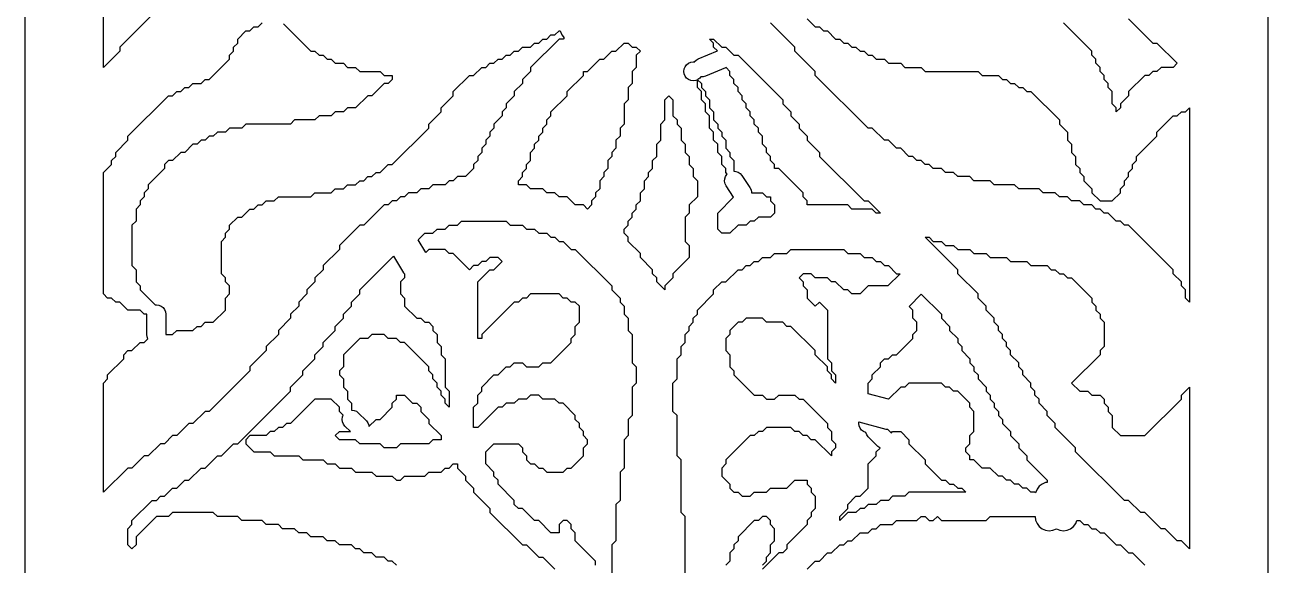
# Model space of a CAD drawing. Header units: millimetres. Extents: x 10 to 410, y 18 to 283.
# Drawn here: x 148 to 211.3, y 208.9 to 236.4 of the extents above; entities that cross this region are included whole.
import ezdxf

# ---------------------------------------------------------------- set-up
doc = ezdxf.new("R2010")
doc.units = ezdxf.units.MM
doc.layers.add('CUT', color=1, linetype='Continuous')

msp = doc.modelspace()

# ---------------------------------------------------------------- linework, layer by layer
at = {"layer": 'CUT'}
for points in [[(190.134, 160), (190.134, 157), (198.134, 157), (198.134, 160), (211.2679, 160), (211.2679, 280), (198.134, 280), (198.134, 283), (190.134, 283), (190.134, 280), (169.134, 280), (169.134, 283), (161.134, 283), (161.134, 280), (148, 280), (148, 160), (161.134, 160), (161.134, 157), (169.134, 157), (169.134, 160)], [(173.527591, 228.235294), (173.113599, 228.235294), (173.113599, 228.441176), (173.320595, 228.647059), (173.320595, 228.852941), (173.527591, 229.058824), (173.527591, 229.264706), (173.734587, 229.470588), (173.734587, 229.882353), (173.941583, 230.088235), (173.941583, 230.294118), (174.148579, 230.5), (174.148579, 230.705882), (174.355575, 230.911765), (174.355575, 231.117647), (174.562571, 231.323529), (174.562571, 231.529412), (174.769567, 231.735294), (174.769567, 231.941176), (175.597551, 232.764706), (175.597551, 232.970588), (176.425536, 233.794118), (176.425536, 234), (176.632532, 234), (177.25352, 234.617647), (177.460516, 234.617647), (177.874508, 235.029412), (178.081504, 235.029412), (178.495496, 235.441176), (178.702492, 235.441176), (178.909488, 235.235294), (179.116484, 235.235294), (179.32348, 235.029412), (179.116484, 234.823529), (179.116484, 234.205882), (178.909488, 234), (178.909488, 233.382353), (178.702492, 233.176471), (178.702492, 232.558824), (178.495496, 232.352941), (178.495496, 231.323529), (178.2885, 231.117647), (178.2885, 230.705882), (178.081504, 230.5), (178.081504, 230.088235), (177.874508, 229.882353), (177.874508, 229.676471), (177.667512, 229.470588), (177.667512, 229.058824), (177.460516, 228.852941), (177.460516, 228.647059), (177.25352, 228.441176), (177.25352, 228.029412), (177.046524, 227.823529), (177.046524, 227.617647), (176.839528, 227.411765), (176.839528, 227.205882), (176.632532, 227), (176.425536, 227.205882), (176.011543, 227.205882), (175.597551, 227.617647), (175.183559, 227.617647), (174.976563, 227.823529), (174.562571, 227.823529), (174.355575, 228.029412), (173.734587, 228.029412)], [(184.291386, 226.176471), (183.877394, 225.764706), (183.463402, 225.764706), (183.256406, 225.970588), (183.256406, 226.794118), (184.068874, 227.602214), (183.685671, 228.173926), (183.630087, 228.286228), (183.605464, 228.40909), (183.613478, 228.534139), (183.653584, 228.652852), (183.723049, 228.75714), (183.746224, 228.777523), (183.670398, 228.852941), (183.670398, 229.058824), (183.463402, 229.264706), (183.463402, 229.676471), (183.256406, 229.882353), (183.256406, 230.294118), (183.04941, 230.5), (183.04941, 230.911765), (182.842414, 231.117647), (182.842414, 231.735294), (182.635418, 231.941176), (182.635418, 232.352941), (182.428421, 232.558824), (182.428421, 232.970588), (182.221425, 233.176471), (182.221425, 233.570637), (182.138662, 233.536356), (182.014429, 233.52), (181.890196, 233.536356), (181.774429, 233.584308), (181.675018, 233.660589), (181.598737, 233.76), (181.550785, 233.875767), (181.534429, 234), (181.550785, 234.124233), (181.598737, 234.24), (181.675018, 234.339411), (181.774429, 234.415692), (181.890196, 234.463644), (182.014429, 234.48), (182.058441, 234.474206), (182.067114, 234.489228), (182.155718, 234.577832), (182.264235, 234.640484), (183.240759, 235.044974), (183.04941, 235.235294), (183.04941, 235.441176), (182.842414, 235.647059), (183.04941, 235.647059), (183.463402, 235.235294), (183.670398, 235.235294), (184.08439, 234.823529), (184.291386, 234.823529), (186.568343, 232.558824), (186.568343, 232.352941), (186.982335, 231.941176), (186.982335, 231.735294), (187.396327, 231.323529), (187.396327, 231.117647), (187.810319, 230.705882), (187.810319, 230.5), (188.431307, 229.882353), (188.431307, 229.676471), (190.708264, 227.411765), (190.91526, 227.411765), (191.536248, 226.794118), (191.329252, 226.794118), (191.122256, 227), (190.087276, 227), (189.88028, 227.205882), (187.810319, 227.205882), (187.810319, 227.411765), (187.603323, 227.617647), (187.603323, 227.823529), (186.361347, 229.058824), (186.154351, 229.058824), (186.154351, 229.264706), (185.947355, 229.470588), (185.947355, 229.676471), (185.740358, 229.882353), (185.740358, 230.088235), (185.533362, 230.294118), (185.533362, 230.705882), (185.326366, 230.911765), (185.326366, 231.117647), (185.11937, 231.323529), (185.11937, 231.529412), (184.912374, 231.735294), (184.912374, 231.941176), (184.705378, 232.147059), (184.705378, 232.352941), (184.498382, 232.558824), (184.498382, 232.764706), (184.291386, 232.970588), (184.291386, 233.176471), (184.08439, 233.382353), (184.08439, 233.588235), (183.877394, 233.794118), (183.877394, 234), (183.682001, 234.194341), (183.64709, 234.174185), (182.631612, 233.75356), (182.510576, 233.721129), (182.400294, 233.721129), (182.353841, 233.660589), (182.254429, 233.584308), (182.233917, 233.575811), (182.428421, 233.382353), (182.428421, 233.176471), (182.635418, 232.970588), (182.635418, 232.764706), (182.842414, 232.558824), (182.842414, 232.147059), (183.04941, 231.941176), (183.04941, 231.529412), (183.256406, 231.323529), (183.256406, 231.117647), (183.463402, 230.911765), (183.463402, 230.705882), (183.670398, 230.5), (183.670398, 230.088235), (183.877394, 229.882353), (183.877394, 229.676471), (184.08439, 229.470588), (184.08439, 228.918046), (184.177352, 228.912088), (184.296066, 228.871982), (184.400354, 228.802517), (184.483109, 228.708427), (184.897101, 228.09078), (184.952685, 227.978478), (184.977308, 227.855616), (184.975252, 227.823529), (185.533362, 227.823529), (185.740358, 227.617647), (185.947355, 227.617647), (185.947355, 227.411765), (186.154351, 227.205882), (186.154351, 226.794118), (185.947355, 226.588235), (185.326366, 226.588235), (185.11937, 226.382353), (184.912374, 226.382353), (184.705378, 226.176471)], [(178.909488, 226.794118), (179.116484, 227), (179.116484, 227.205882), (179.32348, 227.411765), (179.32348, 227.823529), (179.530477, 228.029412), (179.530477, 228.441176), (179.737473, 228.647059), (179.737473, 228.852941), (179.944469, 229.058824), (179.944469, 229.470588), (180.151465, 229.676471), (180.151465, 230.294118), (180.358461, 230.5), (180.358461, 231.323529), (180.565457, 231.529412), (180.565457, 232.558824), (180.772453, 232.764706), (180.979449, 232.558824), (180.979449, 231.735294), (181.186445, 231.529412), (181.186445, 231.323529), (181.393441, 231.117647), (181.393441, 230.5), (181.600437, 230.294118), (181.600437, 229.882353), (181.807433, 229.676471), (181.807433, 229.264706), (182.014429, 229.058824), (182.014429, 228.647059), (182.221425, 228.441176), (182.221425, 227.617647), (181.807433, 227.205882), (181.807433, 226.794118), (181.600437, 226.588235), (181.600437, 225.352941), (181.807433, 225.147059), (181.807433, 224.529412), (180.979449, 223.705882), (180.979449, 223.5), (180.565457, 223.088235), (180.565457, 222.882353), (180.151465, 223.294118), (180.151465, 223.5), (179.944469, 223.705882), (179.944469, 223.911765), (179.32348, 224.529412), (179.32348, 224.735294), (178.702492, 225.352941), (178.702492, 225.558824), (178.495496, 225.764706), (178.495496, 225.970588), (178.702492, 226.176471), (178.702492, 226.382353), (178.909488, 226.588235)], [(202.921032, 217.117647), (203.128028, 216.911765), (203.128028, 216.705882), (203.335024, 216.5), (203.335024, 215.882353), (203.749016, 215.470588), (204.990992, 215.470588), (206.853957, 217.323529), (206.853957, 217.529412), (207.267949, 217.941176), (207.267949, 209.705882), (206.853957, 210.117647), (206.646961, 210.117647), (206.025973, 210.735294), (205.818977, 210.735294), (204.990992, 211.558824), (204.783996, 211.558824), (204.163008, 212.176471), (203.956012, 212.176471), (201.472059, 214.647059), (201.472059, 214.852941), (200.437079, 215.882353), (200.437079, 216.088235), (200.023087, 216.5), (200.023087, 216.705882), (199.609095, 217.117647), (199.609095, 217.323529), (199.402099, 217.529412), (199.402099, 217.735294), (199.195103, 217.941176), (199.195103, 218.147059), (198.781111, 218.558824), (198.781111, 218.764706), (198.574114, 218.970588), (198.574114, 219.176471), (198.160122, 219.588235), (198.160122, 219.794118), (197.953126, 220), (197.953126, 220.205882), (197.74613, 220.411765), (197.74613, 220.617647), (197.539134, 220.823529), (197.539134, 221.029412), (197.332138, 221.235294), (197.332138, 221.441176), (196.918146, 221.852941), (196.918146, 222.058824), (196.504154, 222.470588), (196.504154, 222.676471), (195.469174, 223.705882), (195.469174, 223.911765), (193.813205, 225.558824), (194.020201, 225.558824), (194.227197, 225.352941), (194.641189, 225.352941), (194.848185, 225.147059), (195.262177, 225.147059), (195.469174, 224.941176), (196.090162, 224.941176), (196.297158, 224.735294), (196.918146, 224.735294), (197.125142, 224.529412), (197.953126, 224.529412), (198.160122, 224.323529), (198.988107, 224.323529), (199.195103, 224.117647), (200.023087, 224.117647), (200.230083, 223.911765), (200.437079, 223.911765), (200.644075, 223.705882), (200.851071, 223.705882), (201.058067, 223.5), (201.265063, 223.5), (202.300044, 222.470588), (202.300044, 222.264706), (202.50704, 222.058824), (202.50704, 221.852941), (202.714036, 221.647059), (202.714036, 221.441176), (202.921032, 221.235294), (202.921032, 220), (202.714036, 219.794118), (202.714036, 219.588235), (201.265063, 218.147059), (201.679055, 217.735294), (202.093048, 217.735294), (202.300044, 217.529412), (202.714036, 217.529412), (202.921032, 217.323529)], [(195.055181, 220.823529), (195.469174, 220.411765), (195.469174, 220.205882), (195.67617, 220), (195.67617, 219.794118), (196.090162, 219.382353), (196.090162, 219.176471), (196.297158, 218.970588), (196.297158, 218.764706), (196.504154, 218.558824), (196.504154, 218.352941), (196.918146, 217.941176), (196.918146, 217.735294), (197.125142, 217.529412), (197.125142, 217.323529), (197.332138, 217.117647), (197.332138, 216.911765), (197.539134, 216.705882), (197.539134, 216.5), (197.74613, 216.294118), (197.74613, 216.088235), (198.160122, 215.676471), (198.160122, 215.470588), (198.574114, 215.058824), (198.574114, 214.852941), (198.988107, 214.441176), (198.988107, 214.235294), (200.023087, 213.205882), (200.023087, 213.088137), (199.944721, 213.07782), (199.771071, 213.005891), (199.621954, 212.89147), (199.507533, 212.742353), (199.435604, 212.568703), (199.433999, 212.556507), (199.402099, 212.588235), (199.195103, 212.588235), (198.988107, 212.794118), (198.781111, 212.794118), (198.574114, 213), (198.367118, 213), (198.160122, 213.205882), (197.953126, 213.205882), (197.74613, 213.411765), (197.539134, 213.411765), (197.125142, 213.823529), (196.71115, 213.823529), (196.297158, 214.235294), (196.090162, 214.235294), (196.090162, 214.441176), (195.883166, 214.647059), (195.883166, 214.852941), (196.090162, 215.058824), (196.090162, 215.470588), (196.297158, 215.676471), (196.297158, 216.705882), (196.090162, 216.911765), (196.090162, 217.117647), (195.469174, 217.735294), (195.262177, 217.735294), (195.055181, 217.941176), (194.848185, 217.941176), (194.641189, 218.147059), (192.985221, 218.147059), (192.778225, 217.941176), (192.571229, 217.941176), (191.946324, 217.319634), (190.91526, 217.598349), (190.91526, 218.147059), (191.122256, 218.352941), (191.122256, 218.558824), (191.536248, 218.970588), (191.536248, 219.176471), (191.743244, 219.382353), (191.95024, 219.382353), (192.157236, 219.588235), (192.364233, 219.588235), (193.192217, 220.411765), (193.192217, 220.617647), (193.399213, 220.823529), (193.399213, 221.235294), (193.192217, 221.441176), (193.192217, 221.852941), (193.000006, 222.044117), (193.617644, 222.665097), (194.641189, 221.647059), (194.641189, 221.441176), (195.055181, 221.029412)], [(192.985221, 215.058824), (193.813205, 214.235294), (193.813205, 214.029412), (194.641189, 213.205882), (194.848185, 213.205882), (195.055181, 213), (195.262177, 213), (195.469174, 212.794118), (195.67617, 212.794118), (195.883166, 212.588235), (192.985221, 212.588235), (192.778225, 212.382353), (192.157236, 212.382353), (191.95024, 212.176471), (191.536248, 212.176471), (191.329252, 211.970588), (190.91526, 211.970588), (190.708264, 211.764706), (190.501268, 211.764706), (190.294272, 211.558824), (189.88028, 211.558824), (189.466288, 211.147059), (189.466288, 211.352941), (189.88028, 211.764706), (189.88028, 211.970588), (190.294272, 212.382353), (190.501268, 212.382353), (190.91526, 212.794118), (190.91526, 214.029412), (191.329252, 214.441176), (191.329252, 214.647059), (191.523611, 214.840371), (191.505151, 214.847919), (191.405391, 214.923744), (190.916818, 215.407862), (190.840083, 215.506923), (190.791601, 215.622469), (190.791317, 215.624553), (190.791027, 215.624591), (190.67526, 215.672543), (190.575849, 215.748824), (190.499568, 215.848235), (190.451616, 215.964002), (190.43526, 216.088235), (190.446197, 216.171307), (191.80542, 215.803886), (191.892874, 215.792176), (192.081098, 215.605668), (192.083253, 215.602885), (192.157236, 215.676471), (192.571229, 215.676471), (192.985221, 215.264706)]]:
    msp.add_lwpolyline(points, close=True, dxfattribs=at)
for points in [[(154.897945, 237.294118), (152.827984, 235.235294), (152.827984, 235.029412), (152, 234.205882), (152, 239.147059)], [(187.810319, 236.676471), (188.224311, 236.264706), (188.431307, 236.264706), (188.638303, 236.058824), (188.845299, 236.058824), (189.259292, 235.647059), (189.466288, 235.647059), (189.673284, 235.441176), (189.88028, 235.441176), (190.087276, 235.235294), (190.294272, 235.235294), (190.501268, 235.029412), (190.708264, 235.029412), (190.91526, 234.823529), (191.122256, 234.823529), (191.329252, 234.617647), (191.743244, 234.617647), (191.95024, 234.411765), (192.571229, 234.411765), (192.778225, 234.205882), (193.606209, 234.205882), (193.813205, 234), (196.504154, 234), (196.71115, 233.794118), (197.539134, 233.794118), (197.74613, 233.588235), (197.953126, 233.588235), (198.160122, 233.382353), (198.367118, 233.382353), (198.574114, 233.176471), (198.781111, 233.176471), (198.988107, 232.970588), (199.195103, 232.970588), (200.644075, 231.529412), (200.644075, 231.323529), (201.058067, 230.911765), (201.058067, 230.5), (201.265063, 230.294118), (201.265063, 229.882353), (201.472059, 229.676471), (201.472059, 229.264706), (201.679055, 229.058824), (201.679055, 228.852941), (201.886052, 228.647059), (201.886052, 228.441176), (202.300044, 228.029412), (202.300044, 227.823529), (202.714036, 227.411765), (203.335024, 227.411765), (203.749016, 227.823529), (203.749016, 228.029412), (203.956012, 228.235294), (203.956012, 228.441176), (204.163008, 228.647059), (204.163008, 228.852941), (204.370004, 229.058824), (204.370004, 229.264706), (204.577, 229.470588), (204.577, 229.676471), (205.611981, 230.705882), (205.611981, 230.911765), (206.439965, 231.735294), (206.646961, 231.735294), (206.853957, 231.941176), (207.060953, 231.941176), (207.267949, 232.147059), (207.267949, 222.264706), (207.060953, 222.470588), (207.060953, 222.882353), (206.853957, 223.088235), (206.853957, 223.294118), (206.439965, 223.705882), (206.439965, 223.911765), (204.163008, 226.176471), (203.956012, 226.176471), (203.749016, 226.382353), (203.54202, 226.382353), (203.128028, 226.794118), (202.921032, 226.794118), (202.714036, 227), (202.50704, 227), (202.300044, 227.205882), (201.886052, 227.205882), (201.679055, 227.411765), (201.265063, 227.411765), (201.058067, 227.617647), (200.644075, 227.617647), (200.437079, 227.823529), (199.816091, 227.823529), (199.609095, 228.029412), (198.574114, 228.029412), (198.367118, 228.235294), (197.332138, 228.235294), (197.125142, 228.441176), (196.297158, 228.441176), (196.090162, 228.647059), (195.469174, 228.647059), (195.262177, 228.852941), (194.848185, 228.852941), (194.641189, 229.058824), (194.227197, 229.058824), (194.020201, 229.264706), (193.813205, 229.264706), (193.606209, 229.470588), (193.399213, 229.470588), (193.192217, 229.676471), (192.985221, 229.676471), (192.571229, 230.088235), (192.364233, 230.088235), (191.95024, 230.5), (191.743244, 230.5), (191.122256, 231.117647), (190.91526, 231.117647), (188.224311, 233.794118), (188.224311, 234), (187.189331, 235.029412), (187.189331, 235.235294), (185.947355, 236.470588)], [(204.163008, 236.676471), (205.404985, 235.441176), (205.611981, 235.441176), (206.646961, 234.411765), (206.439965, 234.205882), (205.818977, 234.205882), (205.611981, 234), (205.404985, 234), (205.197989, 233.794118), (204.990992, 233.794118), (204.163008, 232.970588), (204.163008, 232.764706), (203.749016, 232.352941), (203.749016, 232.147059), (203.54202, 231.941176), (203.54202, 232.147059), (203.335024, 232.352941), (203.335024, 232.970588), (203.128028, 233.176471), (203.128028, 233.382353), (202.921032, 233.588235), (202.921032, 233.794118), (202.714036, 234), (202.714036, 234.205882), (202.50704, 234.411765), (202.50704, 234.617647), (202.300044, 234.823529), (202.300044, 235.029412), (200.851071, 236.470588)], [(161.166192, 236.412537), (162.556799, 235.029412), (162.763795, 235.029412), (162.970791, 234.823529), (163.177787, 234.823529), (163.384784, 234.617647), (163.59178, 234.617647), (163.798776, 234.411765), (164.212768, 234.411765), (164.419764, 234.205882), (164.833756, 234.205882), (165.040752, 234), (166.075732, 234), (166.282728, 233.794118), (166.696721, 233.794118), (166.696721, 233.588235), (166.489725, 233.382353), (166.282728, 233.382353), (165.66174, 232.764706), (165.454744, 232.764706), (164.833756, 232.147059), (164.419764, 232.147059), (164.212768, 231.941176), (163.798776, 231.941176), (163.59178, 231.735294), (162.970791, 231.735294), (162.763795, 231.529412), (161.728815, 231.529412), (161.521819, 231.323529), (159.244862, 231.323529), (159.037866, 231.117647), (158.416878, 231.117647), (158.209882, 230.911765), (157.79589, 230.911765), (157.588894, 230.705882), (157.381898, 230.705882), (157.174902, 230.5), (156.967906, 230.5), (156.760909, 230.294118), (156.553913, 230.294118), (156.139921, 229.882353), (155.932925, 229.882353), (155.518933, 229.470588), (155.311937, 229.470588), (155.104941, 229.264706), (155.104941, 229.058824), (154.276957, 228.235294), (154.276957, 228.029412), (154.069961, 227.823529), (154.069961, 227.617647), (153.862965, 227.411765), (153.862965, 227.205882), (153.655969, 227), (153.655969, 226.382353), (153.448972, 226.176471), (153.448972, 224.117647), (153.655969, 223.911765), (153.655969, 223.294118), (153.862965, 223.088235), (153.862965, 222.882353), (154.630364, 222.119083), (154.690949, 222.127059), (154.815182, 222.110703), (154.930949, 222.062751), (155.03036, 221.98647), (155.106641, 221.887059), (155.154593, 221.771292), (155.170949, 221.647059), (155.170949, 220.617647), (155.518933, 220.617647), (155.725929, 220.823529), (156.553913, 220.823529), (156.760909, 221.029412), (156.967906, 221.029412), (157.174902, 221.235294), (157.588894, 221.235294), (158.209882, 221.852941), (158.209882, 222.470588), (158.416878, 222.676471), (158.416878, 223.088235), (158.209882, 223.294118), (158.209882, 223.5), (158.002886, 223.705882), (158.002886, 225.352941), (158.209882, 225.558824), (158.209882, 225.764706), (158.416878, 225.970588), (158.416878, 226.176471), (158.83087, 226.588235), (159.037866, 226.588235), (159.451858, 227), (159.658854, 227), (159.86585, 227.205882), (160.072847, 227.205882), (160.279843, 227.411765), (160.693835, 227.411765), (160.900831, 227.617647), (162.556799, 227.617647), (162.763795, 227.823529), (163.59178, 227.823529), (163.798776, 228.029412), (164.212768, 228.029412), (164.419764, 228.235294), (164.833756, 228.235294), (165.040752, 228.441176), (165.247748, 228.441176), (165.454744, 228.647059), (165.66174, 228.647059), (165.868736, 228.852941), (166.075732, 228.852941), (166.489725, 229.264706), (166.696721, 229.264706), (168.559685, 231.117647), (168.559685, 231.323529), (169.180673, 231.941176), (169.180673, 232.147059), (169.801662, 232.764706), (169.801662, 232.970588), (170.629646, 233.794118), (170.836642, 233.794118), (171.250634, 234.205882), (171.45763, 234.205882), (171.664626, 234.411765), (171.871622, 234.411765), (172.078618, 234.617647), (172.285614, 234.617647), (172.49261, 234.823529), (172.699606, 234.823529), (172.906603, 235.029412), (173.113599, 235.029412), (173.320595, 235.235294), (173.734587, 235.235294), (173.941583, 235.441176), (174.148579, 235.441176), (174.355575, 235.647059), (174.562571, 235.647059), (174.769567, 235.852941), (174.976563, 235.852941), (175.183559, 236.058824), (175.238648, 236.058824), (175.238803, 236.057651), (175.318723, 235.864706), (175.444534, 235.700747), (175.390555, 235.647059), (175.183559, 235.647059), (173.734587, 234.205882), (173.734587, 234), (173.320595, 233.588235), (173.320595, 233.382353), (172.906603, 232.970588), (172.906603, 232.764706), (172.49261, 232.352941), (172.49261, 232.147059), (172.285614, 231.941176), (172.285614, 231.735294), (171.871622, 231.323529), (171.871622, 231.117647), (171.664626, 230.911765), (171.664626, 230.705882), (171.45763, 230.5), (171.45763, 230.294118), (171.250634, 230.088235), (171.250634, 229.882353), (171.043638, 229.676471), (171.043638, 229.470588), (170.836642, 229.264706), (170.836642, 229.058824), (170.42265, 228.647059), (170.008658, 228.647059), (169.801662, 228.441176), (169.594665, 228.441176), (169.387669, 228.235294), (168.766681, 228.235294), (168.559685, 228.029412), (168.145693, 228.029412), (167.938697, 227.823529), (167.524705, 227.823529), (167.317709, 227.617647), (167.110713, 227.617647), (166.903717, 227.411765), (166.696721, 227.411765), (166.489725, 227.205882), (166.282728, 227.205882), (165.247748, 226.176471), (165.040752, 226.176471), (164.005772, 225.147059), (164.005772, 224.941176), (163.177787, 224.117647), (163.177787, 223.911765), (162.763795, 223.5), (162.763795, 223.294118), (162.349803, 222.882353), (162.349803, 222.676471), (161.935811, 222.264706), (161.935811, 222.058824), (161.521819, 221.647059), (161.521819, 221.441176), (160.900831, 220.823529), (160.900831, 220.617647), (160.279843, 220), (160.279843, 219.794118), (159.451858, 218.970588), (159.451858, 218.764706), (157.381898, 216.705882), (157.174902, 216.705882), (156.553913, 216.088235), (156.346917, 216.088235), (155.725929, 215.470588), (155.518933, 215.470588), (155.104941, 215.058824), (154.897945, 215.058824), (154.276957, 214.441176), (154.069961, 214.441176), (153.448972, 213.823529), (153.241976, 213.823529), (152, 212.588235), (152, 218.147059), (152.206996, 218.352941), (152.206996, 218.558824), (153.03498, 219.382353), (153.03498, 219.588235), (153.241976, 219.794118), (153.448972, 219.794118), (153.862965, 220.205882), (154.069961, 220.205882), (154.265744, 220.400612), (154.227304, 220.493414), (154.210949, 220.617647), (154.210949, 221.647059), (154.069961, 221.647059), (153.862965, 221.852941), (153.241976, 221.852941), (152.827984, 222.264706), (152.620988, 222.264706), (152.413992, 222.470588), (152.206996, 222.470588), (152, 222.676471), (152, 228.852941), (152.413992, 229.264706), (152.413992, 229.470588), (152.620988, 229.676471), (152.620988, 229.882353), (153.241976, 230.5), (153.241976, 230.705882), (155.311937, 232.764706), (155.518933, 232.764706), (155.725929, 232.970588), (155.932925, 232.970588), (156.139921, 233.176471), (156.346917, 233.176471), (156.553913, 233.382353), (156.967906, 233.382353), (157.174902, 233.588235), (157.381898, 233.588235), (158.416878, 234.617647), (158.416878, 234.823529), (158.623874, 235.029412), (158.623874, 235.235294), (158.83087, 235.441176), (158.83087, 235.647059), (159.244862, 236.058824), (159.451858, 236.058824), (159.658854, 236.264706), (159.86585, 236.264706), (160.072847, 236.470588)], [(177.046524, 208.882353), (177.046524, 209.088235), (176.011543, 210.117647), (176.011543, 210.529412), (175.804547, 210.735294), (175.804547, 210.941176), (175.597551, 211.147059), (175.390555, 211.147059), (175.183559, 210.941176), (175.183559, 210.529412), (174.769567, 210.529412), (174.148579, 211.147059), (173.941583, 211.147059), (173.320595, 211.764706), (173.113599, 211.764706), (172.906603, 211.970588), (172.906603, 212.176471), (172.078618, 213), (172.078618, 213.205882), (171.871622, 213.411765), (171.871622, 213.617647), (171.45763, 214.029412), (171.45763, 214.647059), (171.871622, 215.058824), (173.113599, 215.058824), (173.320595, 214.852941), (173.320595, 214.647059), (173.527591, 214.441176), (173.527591, 214.235294), (173.734587, 214.029412), (173.941583, 214.029412), (174.148579, 213.823529), (174.355575, 213.823529), (174.562571, 213.617647), (175.390555, 213.617647), (175.597551, 213.823529), (175.804547, 213.823529), (176.425536, 214.441176), (176.425536, 214.852941), (176.632532, 215.058824), (176.632532, 215.264706), (176.425536, 215.470588), (176.425536, 215.676471), (176.21854, 215.882353), (176.21854, 216.088235), (176.011543, 216.294118), (176.011543, 216.5), (175.390555, 217.117647), (175.183559, 217.117647), (174.976563, 217.323529), (174.355575, 217.323529), (174.148579, 217.529412), (173.734587, 217.529412), (173.527591, 217.323529), (173.113599, 217.323529), (172.906603, 217.117647), (172.49261, 217.117647), (172.285614, 216.911765), (172.078618, 216.911765), (171.043638, 215.882353), (170.836642, 215.882353), (170.836642, 216.911765), (171.043638, 217.117647), (171.043638, 217.529412), (171.250634, 217.735294), (171.250634, 217.941176), (171.871622, 218.558824), (172.078618, 218.558824), (172.49261, 218.970588), (172.699606, 218.970588), (172.906603, 219.176471), (173.320595, 219.176471), (173.527591, 218.970588), (174.148579, 218.970588), (174.355575, 219.176471), (174.769567, 219.176471), (175.804547, 220.205882), (175.804547, 220.411765), (176.011543, 220.617647), (176.011543, 221.029412), (176.21854, 221.235294), (176.21854, 222.058824), (176.011543, 222.264706), (175.804547, 222.264706), (175.597551, 222.470588), (175.390555, 222.470588), (175.183559, 222.676471), (173.734587, 222.676471), (173.527591, 222.470588), (173.320595, 222.470588), (173.113599, 222.264706), (172.906603, 222.264706), (171.250634, 220.617647), (171.250634, 220.411765), (171.043638, 220.411765), (171.043638, 223.294118), (171.664626, 223.911765), (171.871622, 223.911765), (172.285614, 224.323529), (172.078618, 224.529412), (171.664626, 224.529412), (171.45763, 224.323529), (171.250634, 224.323529), (171.043638, 224.117647), (170.836642, 224.117647), (170.629646, 223.911765), (169.801662, 224.735294), (169.594665, 224.735294), (169.387669, 224.941176), (168.559685, 224.941176), (168.401714, 224.784056), (168.012781, 225.426627), (168.352689, 225.764706), (168.766681, 225.764706), (168.973677, 225.970588), (169.387669, 225.970588), (169.594665, 226.176471), (170.008658, 226.176471), (170.215654, 226.382353), (172.49261, 226.382353), (172.699606, 226.176471), (173.320595, 226.176471), (173.527591, 225.970588), (173.941583, 225.970588), (174.148579, 225.764706), (174.562571, 225.764706), (174.769567, 225.558824), (174.976563, 225.558824), (175.183559, 225.352941), (175.390555, 225.352941), (175.804547, 224.941176), (176.011543, 224.941176), (177.874508, 223.088235), (177.874508, 222.882353), (178.2885, 222.470588), (178.2885, 222.264706), (178.495496, 222.058824), (178.495496, 221.647059), (178.702492, 221.441176), (178.702492, 220.823529), (178.909488, 220.617647), (178.909488, 219.176471), (179.116484, 218.970588), (179.116484, 218.147059), (178.909488, 217.941176), (178.909488, 216.5), (178.702492, 216.294118), (178.702492, 215.470588), (178.495496, 215.264706), (178.495496, 213.823529), (178.2885, 213.617647), (178.2885, 212.176471), (178.081504, 211.970588), (178.081504, 210.117647), (177.874508, 209.911765), (177.874508, 207.852941)], [(181.600437, 208.264706), (181.600437, 211.352941), (181.393441, 211.558824), (181.393441, 214.235294), (181.186445, 214.441176), (181.186445, 216.5), (180.979449, 216.705882), (180.979449, 218.147059), (181.186445, 218.352941), (181.186445, 219.382353), (181.393441, 219.588235), (181.393441, 220), (181.600437, 220.205882), (181.600437, 220.617647), (181.807433, 220.823529), (181.807433, 221.029412), (182.014429, 221.235294), (182.014429, 221.441176), (182.221425, 221.647059), (182.221425, 221.852941), (183.04941, 222.676471), (183.04941, 222.882353), (183.463402, 223.294118), (183.670398, 223.294118), (184.291386, 223.911765), (184.498382, 223.911765), (184.705378, 224.117647), (184.912374, 224.117647), (185.11937, 224.323529), (185.326366, 224.323529), (185.533362, 224.529412), (185.947355, 224.529412), (186.154351, 224.735294), (186.775339, 224.735294), (186.982335, 224.941176), (189.673284, 224.941176), (189.88028, 224.735294), (190.501268, 224.735294), (190.708264, 224.529412), (191.122256, 224.529412), (191.329252, 224.323529), (191.536248, 224.323529), (191.743244, 224.117647), (191.95024, 224.117647), (192.364233, 223.705882), (192.537209, 223.705882), (191.922885, 223.088235), (190.91526, 223.088235), (190.501268, 222.676471), (190.087276, 222.676471), (189.88028, 222.882353), (189.673284, 222.882353), (189.259292, 223.294118), (189.052296, 223.294118), (188.845299, 223.5), (188.224311, 223.5), (188.017315, 223.705882), (187.603323, 223.705882), (187.396327, 223.5), (187.603323, 223.294118), (187.603323, 223.088235), (187.810319, 222.882353), (187.810319, 222.470588), (188.224311, 222.058824), (188.431307, 222.264706), (188.845299, 221.852941), (188.845299, 219.382353), (189.052296, 219.176471), (189.052296, 218.764706), (189.259292, 218.558824), (189.259292, 218.147059), (189.052296, 218.352941), (189.052296, 218.558824), (188.845299, 218.764706), (188.845299, 218.970588), (188.224311, 219.588235), (188.224311, 219.794118), (186.982335, 221.029412), (186.775339, 221.029412), (186.568343, 221.235294), (185.740358, 221.235294), (185.533362, 221.441176), (184.705378, 221.441176), (184.498382, 221.235294), (184.291386, 221.235294), (183.877394, 220.823529), (183.877394, 220.617647), (183.670398, 220.411765), (183.670398, 219.794118), (183.877394, 219.588235), (183.877394, 218.970588), (184.08439, 218.764706), (184.08439, 218.558824), (185.11937, 217.529412), (185.533362, 217.529412), (185.740358, 217.323529), (186.154351, 217.323529), (186.361347, 217.529412), (187.189331, 217.529412), (187.396327, 217.323529), (187.603323, 217.323529), (188.845299, 216.088235), (188.845299, 215.882353), (189.052296, 215.676471), (189.052296, 215.264706), (189.259292, 215.058824), (189.259292, 214.852941), (189.052296, 214.647059), (189.052296, 214.441176), (188.224311, 215.264706), (188.017315, 215.264706), (187.810319, 215.470588), (187.603323, 215.470588), (187.396327, 215.676471), (187.189331, 215.676471), (186.982335, 215.882353), (185.740358, 215.882353), (185.533362, 215.676471), (185.326366, 215.676471), (185.11937, 215.470588), (184.912374, 215.470588), (183.670398, 214.235294), (183.670398, 214.029412), (183.463402, 213.823529), (183.463402, 213.411765), (183.877394, 213), (183.877394, 212.794118), (184.08439, 212.588235), (184.291386, 212.588235), (184.498382, 212.382353), (184.912374, 212.382353), (185.11937, 212.588235), (185.740358, 212.588235), (185.947355, 212.794118), (186.775339, 212.794118), (187.189331, 213.205882), (187.810319, 213.205882), (187.810319, 213), (188.017315, 212.794118), (188.017315, 212.588235), (188.224311, 212.382353), (188.224311, 211.764706), (188.017315, 211.558824), (188.017315, 211.352941), (187.810319, 211.147059), (187.810319, 210.941176), (186.775339, 209.911765), (186.775339, 209.705882), (186.568343, 209.5), (186.361347, 209.5), (185.533362, 208.676471)], [(166.903717, 208.882353), (166.696721, 209.088235), (166.489725, 209.088235), (166.282728, 209.294118), (165.868736, 209.294118), (165.66174, 209.5), (165.247748, 209.5), (165.040752, 209.705882), (164.833756, 209.705882), (164.62676, 209.911765), (164.005772, 209.911765), (163.798776, 210.117647), (163.384784, 210.117647), (163.177787, 210.323529), (162.556799, 210.323529), (162.349803, 210.529412), (161.935811, 210.529412), (161.728815, 210.735294), (161.107827, 210.735294), (160.900831, 210.941176), (160.279843, 210.941176), (160.072847, 211.147059), (159.037866, 211.147059), (158.83087, 211.352941), (157.79589, 211.352941), (157.588894, 211.558824), (155.518933, 211.558824), (155.311937, 211.352941), (154.690949, 211.352941), (153.655969, 210.323529), (153.655969, 209.911765), (153.448972, 209.705882), (153.241976, 209.911765), (153.241976, 210.735294), (153.448972, 210.941176), (153.448972, 211.147059), (154.483953, 212.176471), (154.690949, 212.176471), (154.897945, 212.382353), (155.104941, 212.382353), (155.518933, 212.794118), (155.725929, 212.794118), (156.139921, 213.205882), (156.346917, 213.205882), (156.967906, 213.823529), (157.174902, 213.823529), (157.79589, 214.441176), (158.002886, 214.441176), (158.623874, 215.058824), (158.83087, 215.058824), (161.521819, 217.735294), (161.521819, 217.941176), (162.142807, 218.558824), (162.142807, 218.764706), (162.763795, 219.382353), (162.763795, 219.588235), (163.177787, 220), (163.177787, 220.205882), (163.798776, 220.823529), (163.798776, 221.029412), (164.212768, 221.441176), (164.212768, 221.647059), (164.62676, 222.058824), (164.62676, 222.264706), (165.040752, 222.676471), (165.040752, 222.882353), (166.762733, 224.595069), (167.276087, 223.746936), (167.317709, 223.694957), (167.317709, 223.5), (167.110713, 223.294118), (167.110713, 222.676471), (167.317709, 222.470588), (167.317709, 222.058824), (167.938697, 221.441176), (168.145693, 221.441176), (168.352689, 221.235294), (168.559685, 221.235294), (168.766681, 221.029412), (168.766681, 220.823529), (168.973677, 220.617647), (168.973677, 220.205882), (169.180673, 220), (169.180673, 219.588235), (169.387669, 219.382353), (169.387669, 217.941176), (169.594665, 217.735294), (169.594665, 216.911765), (169.387669, 217.117647), (169.387669, 217.323529), (169.180673, 217.529412), (169.180673, 217.735294), (168.973677, 217.941176), (168.973677, 218.147059), (168.766681, 218.352941), (168.766681, 218.558824), (168.559685, 218.764706), (168.559685, 218.970588), (167.317709, 220.205882), (167.110713, 220.205882), (166.903717, 220.411765), (166.489725, 220.411765), (166.282728, 220.617647), (165.66174, 220.617647), (165.454744, 220.411765), (165.040752, 220.411765), (164.212768, 219.588235), (164.212768, 218.970588), (164.005772, 218.764706), (164.005772, 218.558824), (164.212768, 218.352941), (164.212768, 217.941176), (164.419764, 217.735294), (164.419764, 217.323529), (164.62676, 217.117647), (164.62676, 216.773949), (164.628055, 216.774116), (164.752243, 216.757425), (164.86788, 216.709161), (164.967085, 216.632612), (165.378844, 216.218626), (165.454857, 216.119009), (165.502496, 216.003114), (165.510868, 215.938175), (165.868736, 216.294118), (166.075732, 216.294118), (166.696721, 216.911765), (166.696721, 217.117647), (166.903717, 217.323529), (166.903717, 217.529412), (167.317709, 217.529412), (167.731701, 217.117647), (167.938697, 217.117647), (168.145693, 216.911765), (168.145693, 216.705882), (168.559685, 216.294118), (168.559685, 216.088235), (169.180673, 215.470588), (169.180673, 215.264706), (168.766681, 215.264706), (168.559685, 215.058824), (167.110713, 215.058824), (166.903717, 214.852941), (166.282728, 214.852941), (166.075732, 215.058824), (165.040752, 215.058824), (164.833756, 215.264706), (164.005772, 215.264706), (163.798776, 215.470588), (164.005772, 215.676471), (164.564085, 215.676471), (164.286434, 215.955623), (164.210422, 216.05524), (164.162782, 216.171136), (164.146762, 216.295412), (164.163452, 216.419601), (164.201632, 216.511076), (164.005772, 216.705882), (164.005772, 216.911765), (163.59178, 217.323529), (162.763795, 217.323529), (161.521819, 216.088235), (161.314823, 216.088235), (161.107827, 215.882353), (160.900831, 215.882353), (160.693835, 215.676471), (160.486839, 215.676471), (160.279843, 215.470588), (159.451858, 215.470588), (159.244862, 215.264706), (159.244862, 215.058824), (159.658854, 214.647059), (160.486839, 214.647059), (160.693835, 214.441176), (161.935811, 214.441176), (162.142807, 214.235294), (163.177787, 214.235294), (163.384784, 214.029412), (163.798776, 214.029412), (164.005772, 213.823529), (164.62676, 213.823529), (164.833756, 213.617647), (165.66174, 213.617647), (165.868736, 213.411765), (166.696721, 213.411765), (166.903717, 213.205882), (167.110713, 213.205882), (167.317709, 213.411765), (168.352689, 213.411765), (168.559685, 213.617647), (169.180673, 213.617647), (169.387669, 213.823529), (169.594665, 213.823529), (169.801662, 214.029412), (170.008658, 214.029412), (170.008658, 213.823529), (170.42265, 213.411765), (170.42265, 213.205882), (170.836642, 212.794118), (170.836642, 212.588235), (171.664626, 211.764706), (171.664626, 211.558824), (173.320595, 209.911765), (173.527591, 209.911765), (174.148579, 209.294118), (174.355575, 209.294118), (174.976563, 208.676471)], [(185.533362, 208.882353), (185.740358, 209.088235), (185.740358, 209.294118), (185.947355, 209.5), (185.947355, 209.911765), (186.154351, 210.117647), (186.154351, 210.735294), (185.947355, 210.941176), (185.947355, 211.147059), (185.740358, 211.352941), (185.533362, 211.352941), (185.326366, 211.147059), (185.11937, 211.147059), (184.291386, 210.323529), (184.291386, 210.117647), (184.08439, 209.911765), (184.08439, 209.705882), (183.877394, 209.5), (183.877394, 209.088235), (183.670398, 208.882353)], [(187.810319, 208.676471), (188.224311, 209.088235), (188.431307, 209.088235), (188.845299, 209.5), (189.052296, 209.5), (189.466288, 209.911765), (189.673284, 209.911765), (189.88028, 210.117647), (190.087276, 210.117647), (190.501268, 210.529412), (190.91526, 210.529412), (191.122256, 210.735294), (191.329252, 210.735294), (191.536248, 210.941176), (192.157236, 210.941176), (192.364233, 211.147059), (193.399213, 211.147059), (193.606209, 211.352941), (193.813205, 211.352941), (194.020201, 211.147059), (194.227197, 211.147059), (194.434193, 211.352941), (194.641189, 211.147059), (196.918146, 211.147059), (197.125142, 211.352941), (199.411071, 211.352941), (199.435604, 211.166591), (199.507533, 210.992941), (199.621954, 210.843824), (199.771071, 210.729403), (199.944721, 210.657474), (200.131071, 210.632941), (200.317421, 210.657474), (200.491071, 210.729403), (200.664721, 210.657474), (200.851071, 210.632941), (201.037421, 210.657474), (201.211071, 210.729403), (201.360188, 210.843824), (201.474609, 210.992941), (201.538447, 211.147059), (201.679055, 211.147059), (201.886052, 210.941176), (202.093048, 210.941176), (202.300044, 210.735294), (202.50704, 210.735294), (202.714036, 210.529412), (202.921032, 210.529412), (203.54202, 209.911765), (203.749016, 209.911765), (204.163008, 209.5), (204.370004, 209.5), (204.990992, 208.882353)]]:
    msp.add_lwpolyline(points, dxfattribs=at)

doc.saveas('drawing.dxf')
